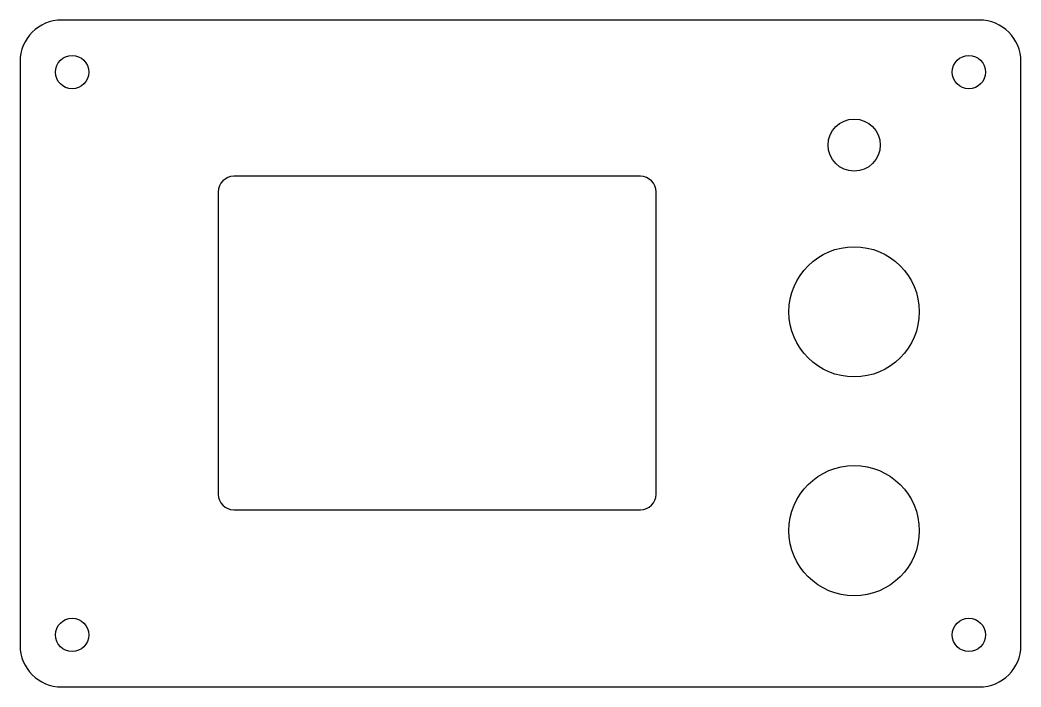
# Model space of a CAD drawing. Extents: x 0 to 96, y 0 to 64.
import ezdxf

# ---------------------------------------------------------------- set-up
doc = ezdxf.new("R2010")
doc.units = 0
doc.layers.add('CUT', color=7, linetype='CONTINUOUS')

msp = doc.modelspace()

# ---------------------------------------------------------------- linework, layer by layer
at = {"layer": 'CUT'}
for points in [[(4, 0), (92, 0, 0.4142), (96, 4), (96, 60, 0.4142), (92, 64), (4, 64, 0.4142), (0, 60), (0, 4, 0.4142)], [(20.5, 17), (59.5, 17, 0.4142), (61, 18.5), (61, 47.5, 0.4142), (59.5, 49), (20.5, 49, 0.4142), (19, 47.5), (19, 18.5, 0.4142)]]:
    msp.add_lwpolyline(points, format="xyb", close=True, dxfattribs=at)
for centre, radius in [((5, 59), 1.6), ((91, 59), 1.6), ((80, 52), 2.5), ((80, 36), 6.25), ((80, 15), 6.25), ((5, 5), 1.6), ((91, 5), 1.6)]:
    msp.add_circle(centre, radius, dxfattribs=at)

doc.saveas('drawing.dxf')
